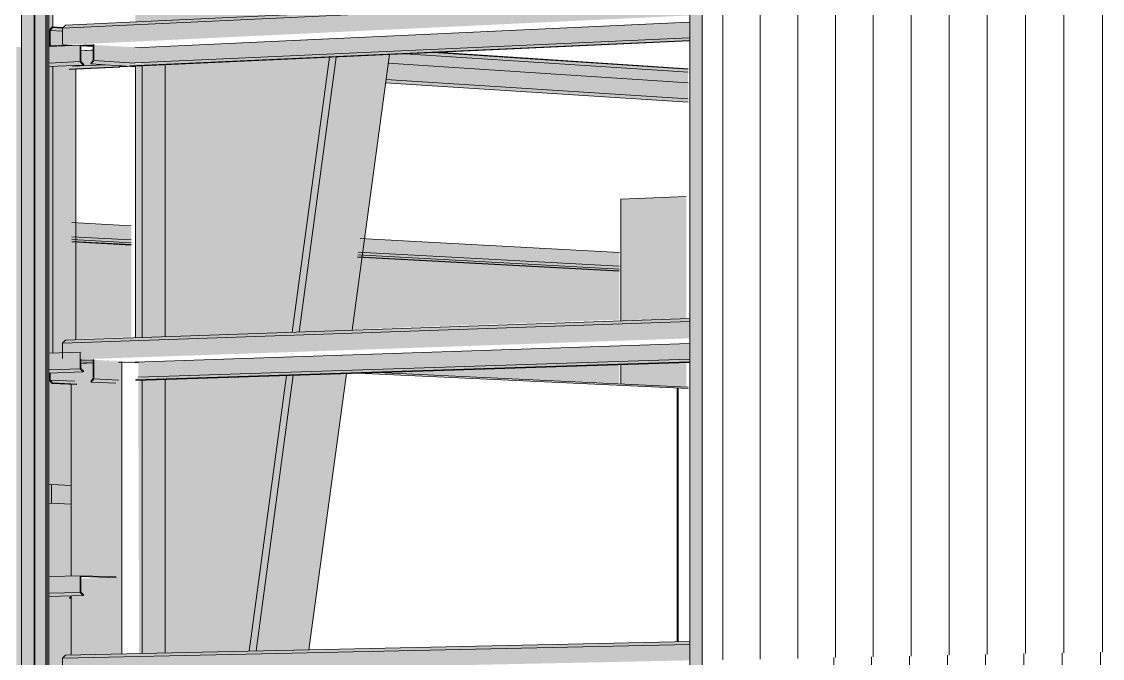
# Model space of a CAD drawing. Header units: inches. Extents: x 31155.6 to 31160.43, y 58.98 to 66.18.
# Drawn here: x 31159.4444 to 31159.5141, y 66.0343 to 66.0753 of the extents above; entities that cross this region are included whole.
import ezdxf

# ---------------------------------------------------------------- set-up
doc = ezdxf.new("R2010")
doc.units = ezdxf.units.IN
doc.header["$MEASUREMENT"] = 0
for name, color, linetype, lineweight in [('A-GLAZ-CWMG', 51, 'Continuous', 9), ('A-ROOF', 132, 'Continuous', 13), ('A-WALL-PATT', 111, 'Continuous', 13), ('L-SITE-WALL', 31, 'Continuous', 13), ('M-EQPM', 50, 'Continuous', 9), ('S-BEAM', 12, 'Continuous', 9)]:
    doc.layers.add(name, color=color, linetype=linetype, lineweight=lineweight)

# ---------------------------------------------------------------- blocks, each defined once
blk = doc.blocks.new('FP_82-Looking South West')
at = {"layer": 'A-WALL-PATT', "lineweight": 9}
for p, q in [((-31660.727042, 66.051691), (-31660.727042, 66.035352)), ((-31660.726962, 66.051687), (-31660.726962, 66.035353)), ((-31660.727042, 66.03263), (-31660.727042, 66.032154)), ((-31660.726962, 66.032631), (-31660.726962, 66.032152))]:
    blk.add_line(p, q, dxfattribs=at)
blk = doc.blocks.new('FP_98-Looking South West')
at = {"layer": 'A-WALL-PATT', "lineweight": 9}
for p, q in [((-31660.699629, 66.034683), (-31660.699629, 66.126659)), ((-31660.704581, 66.03458), (-31660.704581, 66.125989)), ((-31660.702109, 66.034631), (-31660.702109, 66.126324)), ((-31660.709503, 66.034477), (-31660.709503, 66.125323)), ((-31660.707046, 66.034528), (-31660.707046, 66.125656)), ((-31660.714396, 66.034374), (-31660.714396, 66.124661)), ((-31660.711953, 66.034425), (-31660.711953, 66.124991)), ((-31660.71926, 66.034273), (-31660.71926, 66.124002)), ((-31660.716832, 66.034323), (-31660.716832, 66.124331)), ((-31660.724095, 66.034171), (-31660.724095, 66.123348)), ((-31660.721681, 66.034222), (-31660.721681, 66.123674))]:
    blk.add_line(p, q, dxfattribs=at)
blk = doc.blocks.new('FP_100-Looking South West')
at = {"layer": 'A-WALL-PATT', "lineweight": 9}
for p, q in [((-31660.702225, 65.971069), (-31660.702225, 66.034629)), ((-31660.699746, 65.971026), (-31660.699746, 66.034681)), ((-31660.716946, 65.971327), (-31660.716946, 66.034321)), ((-31660.71451, 65.971284), (-31660.71451, 66.034372)), ((-31660.712068, 65.971242), (-31660.712068, 66.034423)), ((-31660.709618, 65.971199), (-31660.709618, 66.034474)), ((-31660.707161, 65.971156), (-31660.707161, 66.034526)), ((-31660.704697, 65.971113), (-31660.704697, 66.034577))]:
    blk.add_line(p, q, dxfattribs=at)

msp = doc.modelspace()

# ---------------------------------------------------------------- hatches: boundary and pattern name
at = {"layer": 'A-GLAZ-CWMG'}
for points in [[(31159.488349, 65.971476), (31159.488349, 66.123165), (31159.487497, 66.121824), (31159.487497, 65.971491)], [(31159.445245, 65.97223), (31159.445245, 66.116137), (31159.444865, 66.116648), (31159.444438, 66.11659), (31159.444438, 65.972244)], [(31159.445245, 65.97223), (31159.445288, 65.972231), (31159.445288, 66.116132), (31159.445245, 66.116132), (31159.445245, 65.973205)], [(31159.445468, 65.972255), (31159.445468, 65.972838), (31159.44616, 65.972839), (31159.44616, 66.115787), (31159.445846, 66.116208), (31159.445286, 66.116133), (31159.445286, 65.972258)], [(31159.446078, 65.97283), (31159.446078, 66.115773), (31159.446007, 66.115869), (31159.446007, 65.972831)]]:
    msp.add_hatch(color=256, dxfattribs=at).paths.add_polyline_path(points, flags=0)
h = msp.add_hatch(color=256, dxfattribs=at)
h.paths.add_polyline_path([(31159.446178, 65.972828), (31159.446178, 65.973077), (31159.446078, 65.973079), (31159.446078, 65.97283)], flags=0)
h.paths.add_polyline_path([(31159.446078, 65.973184), (31159.4462, 65.973205), (31159.4462, 66.115761), (31159.446078, 66.115761), (31159.446078, 65.973187)], flags=0)
h = msp.add_hatch(color=256, dxfattribs=at)
h.paths.add_polyline_path([(31159.446451, 66.05254), (31159.446451, 66.052668), (31159.446197, 66.05266), (31159.446197, 66.052552), (31159.44629, 66.052548)], flags=0)
h.paths.add_polyline_path([(31159.446197, 66.053947), (31159.446451, 66.053972), (31159.446451, 66.072429), (31159.446197, 66.072417), (31159.446197, 66.053972)], flags=0)
h.paths.add_polyline_path([(31159.446197, 66.073709), (31159.44629, 66.073731), (31159.44629, 66.073744), (31159.446451, 66.07376), (31159.446451, 66.074736), (31159.446237, 66.074768), (31159.44642, 66.074977), (31159.446451, 66.074979), (31159.446451, 66.093952), (31159.446197, 66.093973), (31159.446197, 66.073731)], flags=0)
h.paths.add_polyline_path([(31159.446197, 66.094052), (31159.446451, 66.094067), (31159.446451, 66.095001), (31159.446197, 66.095022), (31159.446197, 66.094155)], flags=0)
h.paths.add_polyline_path([(31159.446451, 66.095244), (31159.446451, 66.112425), (31159.446197, 66.11245), (31159.446197, 66.095265)], flags=0)
h = msp.add_hatch(color=256, dxfattribs=at)
h.paths.add_polyline_path([(31159.446282, 66.05395), (31159.446347, 66.053972), (31159.446347, 66.072424), (31159.446282, 66.072421), (31159.446282, 66.053972)], flags=0)
h.paths.add_polyline_path([(31159.446282, 66.073713), (31159.44629, 66.073744), (31159.446282, 66.073731)], flags=0)
h.paths.add_polyline_path([(31159.446282, 66.074827), (31159.446347, 66.074944), (31159.446347, 66.093961), (31159.446282, 66.093966), (31159.446282, 66.074944)], flags=0)
h.paths.add_polyline_path([(31159.446347, 66.095252), (31159.446347, 66.112421), (31159.446282, 66.112428), (31159.446282, 66.095258)], flags=0)
at = {"layer": 'A-ROOF'}
h = msp.add_hatch(color=256, dxfattribs=at)
h.paths.add_polyline_path([(31159.312788, 66.032339), (31159.331375, 66.033999), (31159.331375, 66.03512), (31159.312788, 66.033446), (31159.312788, 66.032784)], flags=0)
h.paths.add_polyline_path([(31159.446197, 66.044252), (31159.446355, 66.044266), (31159.446355, 66.045474), (31159.446197, 66.04546)], flags=0)
msp.add_hatch(color=256, dxfattribs=at).paths.add_polyline_path([(31159.447641, 66.044216), (31159.447641, 66.045423), (31159.446355, 66.045474), (31159.446355, 66.044266)], flags=0)
h = msp.add_hatch(color=256, dxfattribs=at)
h.paths.add_polyline_path([(31159.317415, 66.032221), (31159.33136, 66.033462), (31159.331375, 66.033999), (31159.312788, 66.032339), (31159.315746, 66.032264)], flags=0)
h.paths.add_polyline_path([(31159.44764, 66.044173), (31159.447641, 66.044216), (31159.446197, 66.044252), (31159.446196, 66.044229), (31159.447303, 66.044186)], flags=0)
at = {"layer": 'L-SITE-WALL'}
h = msp.add_hatch(color=256, dxfattribs=at)
h.paths.add_polyline_path([(31159.444088, 65.972246), (31159.444437, 65.972255), (31159.444437, 66.073672), (31159.444088, 66.073672), (31159.444088, 65.973205)], flags=0)
h.paths.add_polyline_path([(31159.44794, 65.973157), (31159.44794, 65.99138), (31159.446196, 65.991376), (31159.446196, 65.973187), (31159.447773, 65.97316)], flags=0)
h.paths.add_polyline_path([(31159.446196, 65.992678), (31159.447068, 65.992693), (31159.447068, 65.993689), (31159.447265, 65.993893), (31159.44794, 65.993893), (31159.44794, 66.012634), (31159.44769, 66.012632), (31159.44769, 66.012668), (31159.446196, 66.012665), (31159.446196, 65.992693)], flags=0)
h.paths.add_polyline_path([(31159.446196, 66.013944), (31159.447073, 66.013963), (31159.447068, 66.013986), (31159.447077, 66.014991), (31159.447265, 66.015182), (31159.44794, 66.015189), (31159.44794, 66.02879), (31159.447727, 66.028795), (31159.447727, 66.029366), (31159.44794, 66.029383), (31159.44794, 66.033125), (31159.44764, 66.033134), (31159.44764, 66.033198), (31159.4471, 66.033225), (31159.447068, 66.033294), (31159.447077, 66.034299), (31159.447265, 66.034487), (31159.44764, 66.034495), (31159.44764, 66.038161), (31159.447531, 66.038159), (31159.447507, 66.038195), (31159.447609, 66.038296), (31159.446196, 66.038262), (31159.446196, 66.013947)], flags=0)
h.paths.add_polyline_path([(31159.446196, 66.039546), (31159.44764, 66.039599), (31159.44764, 66.044173), (31159.446196, 66.044229), (31159.446196, 66.039552)], flags=0)
h.paths.add_polyline_path([(31159.44764, 66.045423), (31159.44764, 66.051937), (31159.446399, 66.051994), (31159.446236, 66.052213), (31159.446236, 66.05255), (31159.446196, 66.05254), (31159.446196, 66.04546), (31159.446355, 66.045474)], flags=0)
h.paths.add_polyline_path([(31159.44645, 66.053956), (31159.447068, 66.053997), (31159.447068, 66.054591), (31159.447265, 66.054784), (31159.44794, 66.054807), (31159.44794, 66.072241), (31159.44769, 66.072229), (31159.44769, 66.072267), (31159.447507, 66.072259), (31159.44769, 66.072436), (31159.44769, 66.072486), (31159.44645, 66.072429), (31159.44645, 66.053972)], flags=0)
h = msp.add_hatch(color=256, dxfattribs=at)
h.paths.add_polyline_path([(31159.482956, 66.051991), (31159.482956, 66.05326), (31159.467518, 66.052719), (31159.481302, 66.052069)], flags=0)
h.paths.add_polyline_path([(31159.447667, 66.054843), (31159.451498, 66.054976), (31159.451498, 66.061063), (31159.447667, 66.061269), (31159.447667, 66.057212)], flags=0)
h.paths.add_polyline_path([(31159.465454, 66.055463), (31159.482956, 66.056101), (31159.482956, 66.059369), (31159.466105, 66.060276), (31159.465539, 66.056085)], flags=0)
h = msp.add_hatch(color=256, dxfattribs=at)
h.paths.add_polyline_path([(31159.447641, 66.033134), (31159.448929, 66.033161), (31159.447641, 66.033198)], flags=0)
h.paths.add_polyline_path([(31159.448003, 66.051957), (31159.44812, 66.051952), (31159.44812, 66.051915), (31159.448035, 66.051919)], flags=0)
h.paths.add_polyline_path([(31159.448274, 66.039598), (31159.448229, 66.039551), (31159.448274, 66.039578)], flags=0)
h.paths.add_polyline_path([(31159.447641, 66.034495), (31159.450886, 66.034565), (31159.450886, 66.053374), (31159.450671, 66.053367), (31159.450671, 66.052212), (31159.450507, 66.052004), (31159.448922, 66.052077), (31159.448922, 66.052137), (31159.449055, 66.052305), (31159.449033, 66.053312), (31159.448248, 66.053286), (31159.448274, 66.052937), (31159.448432, 66.052768), (31159.448407, 66.052734), (31159.44785, 66.052715), (31159.44785, 66.052141), (31159.448003, 66.051957), (31159.44785, 66.051964), (31159.44785, 66.051927), (31159.447641, 66.051937), (31159.447641, 66.039583), (31159.448274, 66.039598), (31159.450529, 66.03952), (31159.450529, 66.039474), (31159.448248, 66.039417), (31159.448274, 66.038517), (31159.448432, 66.03835), (31159.448407, 66.038315), (31159.447641, 66.038297), (31159.447641, 66.037027)], flags=0)
at = {"layer": 'M-EQPM'}
h = msp.add_hatch(color=256, dxfattribs=at)
h.paths.add_polyline_path([(31159.487269, 66.051777), (31159.487269, 66.053383), (31159.483065, 66.053245), (31159.483065, 66.051976), (31159.485121, 66.051879)], flags=0)
h.paths.add_polyline_path([(31159.483065, 66.056057), (31159.487269, 66.056202), (31159.487269, 66.064047), (31159.483065, 66.063881), (31159.483065, 66.056073)], flags=0)
at = {"layer": 'S-BEAM'}
h = msp.add_hatch(color=256, dxfattribs=at)
h.paths.add_polyline_path([(31159.457362, 65.972998), (31159.457362, 65.991369), (31159.453693, 65.991389), (31159.453693, 65.97306), (31159.454682, 65.973043)], flags=0)
h.paths.add_polyline_path([(31159.457362, 65.993854), (31159.457362, 66.012696), (31159.453693, 66.01264), (31159.453693, 65.993868), (31159.456099, 65.993859)], flags=0)
h.paths.add_polyline_path([(31159.453693, 66.015244), (31159.457362, 66.015279), (31159.457362, 66.021907), (31159.458735, 66.032062), (31159.453693, 66.031961), (31159.453693, 66.015753)], flags=0)
h.paths.add_polyline_path([(31159.453693, 66.034627), (31159.459098, 66.034744), (31159.461498, 66.052503), (31159.453693, 66.052247), (31159.453693, 66.037027)], flags=0)
h.paths.add_polyline_path([(31159.453693, 66.055007), (31159.461875, 66.055288), (31159.464271, 66.073014), (31159.453693, 66.072533), (31159.453693, 66.072396), (31159.453693, 66.072378), (31159.453693, 66.057175)], flags=0)
h.paths.add_polyline_path([(31159.453693, 66.075386), (31159.464662, 66.075904), (31159.466896, 66.092433), (31159.453693, 66.091674), (31159.453693, 66.079575)], flags=0)
h.paths.add_polyline_path([(31159.453695, 66.092254), (31159.466977, 66.093029), (31159.467054, 66.093596), (31159.453693, 66.09282), (31159.453693, 66.092259)], flags=0)
h.paths.add_polyline_path([(31159.453693, 66.095766), (31159.466426, 66.096529), (31159.466426, 66.11385), (31159.456643, 66.112565), (31159.456872, 66.112512), (31159.456872, 66.112382), (31159.456141, 66.112331), (31159.45598, 66.112249), (31159.456006, 66.10765), (31159.456877, 66.107566), (31159.456877, 66.107407), (31159.454829, 66.1073), (31159.453867, 66.107392), (31159.453867, 66.107205), (31159.453693, 66.107193), (31159.453693, 66.096595)], flags=0)
h.paths.add_polyline_path([(31159.469126, 66.09755), (31159.487482, 66.103418), (31159.487482, 66.116618), (31159.469126, 66.114205), (31159.469126, 66.099694)], flags=0)
h.paths.add_polyline_path([(31159.453867, 66.107551), (31159.454654, 66.107636), (31159.454712, 66.107704), (31159.454757, 66.107829), (31159.454763, 66.107903), (31159.454737, 66.11228), (31159.454561, 66.112269), (31159.453694, 66.112168), (31159.453774, 66.110772), (31159.453867, 66.110779), (31159.453867, 66.107599)], flags=0)
h = msp.add_hatch(color=256, dxfattribs=at)
h.paths.add_polyline_path([(31159.457798, 65.972991), (31159.457798, 65.991366), (31159.457366, 65.991369), (31159.457397, 65.972997)], flags=0)
h.paths.add_polyline_path([(31159.452205, 65.973085), (31159.452205, 65.991397), (31159.451776, 65.991399), (31159.451776, 65.973092), (31159.452194, 65.973085)], flags=0)
h.paths.add_polyline_path([(31159.457798, 65.991593), (31159.457798, 65.992565), (31159.457366, 65.992567), (31159.457366, 65.991595), (31159.45755, 65.991595)], flags=0)
h.paths.add_polyline_path([(31159.452205, 65.991623), (31159.452205, 65.992591), (31159.451776, 65.992593), (31159.451776, 65.991625), (31159.452138, 65.991623)], flags=0)
h.paths.add_polyline_path([(31159.457798, 65.993852), (31159.457798, 66.012699), (31159.457366, 66.012675), (31159.457366, 65.993854), (31159.457568, 65.993853)], flags=0)
h.paths.add_polyline_path([(31159.452205, 65.993874), (31159.452205, 66.012655), (31159.451776, 66.01264), (31159.451776, 65.993875), (31159.452131, 65.993874)], flags=0)
h.paths.add_polyline_path([(31159.451776, 66.012872), (31159.452205, 66.012876), (31159.452205, 66.013882), (31159.451776, 66.013866)], flags=0)
h.paths.add_polyline_path([(31159.457366, 66.012917), (31159.457798, 66.012921), (31159.457798, 66.01393), (31159.457366, 66.013906), (31159.457366, 66.013866)], flags=0)
h.paths.add_polyline_path([(31159.451776, 66.015226), (31159.452205, 66.01523), (31159.452205, 66.031931), (31159.451776, 66.031892), (31159.451776, 66.029635), (31159.452024, 66.029641), (31159.452026, 66.029059), (31159.451776, 66.029046), (31159.451776, 66.015753)], flags=0)
h.paths.add_polyline_path([(31159.457366, 66.015279), (31159.457798, 66.015283), (31159.457798, 66.02185), (31159.45918, 66.03207), (31159.458739, 66.032062), (31159.457366, 66.021907), (31159.457366, 66.015753)], flags=0)
h.paths.add_polyline_path([(31159.451776, 66.032138), (31159.452205, 66.032147), (31159.452205, 66.033154), (31159.451776, 66.033117), (31159.451776, 66.032772)], flags=0)
h.paths.add_polyline_path([(31159.458768, 66.032279), (31159.459209, 66.032288), (31159.459346, 66.033302), (31159.458906, 66.033293), (31159.458835, 66.032772)], flags=0)
h.paths.add_polyline_path([(31159.452009, 66.03459), (31159.452205, 66.034594), (31159.452205, 66.052198), (31159.451957, 66.052171), (31159.452002, 66.037027)], flags=0)
h.paths.add_polyline_path([(31159.459102, 66.034744), (31159.459543, 66.034753), (31159.461945, 66.052517), (31159.461502, 66.052502), (31159.45941, 66.037026)], flags=0)
h.paths.add_polyline_path([(31159.451956, 66.052401), (31159.452205, 66.052423), (31159.452205, 66.053417), (31159.451953, 66.053403), (31159.451956, 66.052513)], flags=0)
h.paths.add_polyline_path([(31159.461531, 66.052716), (31159.461973, 66.05273), (31159.462111, 66.053749), (31159.461669, 66.053734), (31159.461618, 66.053356)], flags=0)
h.paths.add_polyline_path([(31159.451776, 66.05494), (31159.452205, 66.054955), (31159.452205, 66.072465), (31159.451776, 66.072415), (31159.451776, 66.057175)], flags=0)
h.paths.add_polyline_path([(31159.461879, 66.055288), (31159.462321, 66.055303), (31159.464719, 66.073033), (31159.464275, 66.073013), (31159.461981, 66.056044)], flags=0)
h.paths.add_polyline_path([(31159.451895, 66.072657), (31159.452205, 66.072671), (31159.452205, 66.07368), (31159.451892, 66.073638), (31159.451895, 66.072875)], flags=0)
h.paths.add_polyline_path([(31159.464303, 66.073223), (31159.464747, 66.073243), (31159.464886, 66.074266), (31159.464442, 66.074245), (31159.464354, 66.073595)], flags=0)
h.paths.add_polyline_path([(31159.451776, 66.075295), (31159.452205, 66.07532), (31159.452205, 66.092732), (31159.451776, 66.092707), (31159.451776, 66.07532)], flags=0)
h.paths.add_polyline_path([(31159.464666, 66.075903), (31159.46511, 66.075924), (31159.467503, 66.093621), (31159.467058, 66.093595), (31159.465162, 66.079572)], flags=0)
h.paths.add_polyline_path([(31159.451834, 66.092912), (31159.452205, 66.092934), (31159.452205, 66.093943), (31159.451832, 66.093892), (31159.451834, 66.092957)], flags=0)
h.paths.add_polyline_path([(31159.467085, 66.093801), (31159.467532, 66.093834), (31159.46767, 66.094854), (31159.467224, 66.094827), (31159.46709, 66.093834)], flags=0)
h.paths.add_polyline_path([(31159.451776, 66.095649), (31159.452205, 66.095675), (31159.452205, 66.112316), (31159.451776, 66.11226), (31159.451776, 66.096594)], flags=0)
h = msp.add_hatch(color=256, dxfattribs=at)
h.paths.add_polyline_path([(31159.453693, 65.97306), (31159.453693, 65.991389), (31159.452205, 65.991397), (31159.452205, 65.973085), (31159.452496, 65.97308)], flags=0)
h.paths.add_polyline_path([(31159.453693, 65.993868), (31159.453693, 66.012667), (31159.452205, 66.01264), (31159.452205, 65.993874)], flags=0)
h.paths.add_polyline_path([(31159.452205, 66.01523), (31159.453693, 66.015244), (31159.453693, 66.031961), (31159.452205, 66.031928), (31159.452205, 66.015753)], flags=0)
h.paths.add_polyline_path([(31159.452205, 66.034594), (31159.453693, 66.034627), (31159.453693, 66.052247), (31159.452205, 66.052171), (31159.452205, 66.037027)], flags=0)
h.paths.add_polyline_path([(31159.452205, 66.054955), (31159.453693, 66.055007), (31159.453693, 66.072533), (31159.452205, 66.072465), (31159.452205, 66.057175)], flags=0)
h.paths.add_polyline_path([(31159.452205, 66.075315), (31159.453693, 66.075386), (31159.453693, 66.091674), (31159.452546, 66.091767), (31159.452546, 66.092187), (31159.453693, 66.092254), (31159.453693, 66.09282), (31159.452205, 66.092732), (31159.452205, 66.07532)], flags=0)
h.paths.add_polyline_path([(31159.452205, 66.095675), (31159.453693, 66.095766), (31159.453693, 66.112169), (31159.452205, 66.112316), (31159.452205, 66.096594)], flags=0)
h = msp.add_hatch(color=256, dxfattribs=at)
h.paths.add_polyline_path([(31159.461189, 66.021785), (31159.462592, 66.03214), (31159.45918, 66.03207), (31159.457798, 66.02185), (31159.459062, 66.021826)], flags=0)
h.paths.add_polyline_path([(31159.459543, 66.034753), (31159.462957, 66.034828), (31159.465369, 66.05263), (31159.461945, 66.052517), (31159.45985, 66.037026)], flags=0)
h.paths.add_polyline_path([(31159.462321, 66.055303), (31159.465748, 66.055423), (31159.468155, 66.073192), (31159.464719, 66.073033), (31159.462422, 66.056044)], flags=0)
h.paths.add_polyline_path([(31159.46511, 66.075924), (31159.468548, 66.076089), (31159.470951, 66.093824), (31159.467503, 66.093621), (31159.465515, 66.078922)], flags=0)
for points in [[(31159.447074, 66.07489), (31159.487495, 66.076794), (31159.487494, 66.076979), (31159.447271, 66.07508)], [(31159.447074, 66.073894), (31159.487495, 66.075773), (31159.487495, 66.076794), (31159.447074, 66.07489)], [(31159.447138, 66.073811), (31159.487494, 66.075713), (31159.487495, 66.075773), (31159.447074, 66.073894), (31159.447093, 66.073837)], [(31159.451739, 66.07265), (31159.487486, 66.074279), (31159.487486, 66.075274), (31159.451739, 66.073598), (31159.451739, 66.072799)], [(31159.44616, 66.073635), (31159.448216, 66.07373), (31159.448235, 66.073785), (31159.448281, 66.073805), (31159.44616, 66.073688)], [(31159.451557, 66.072473), (31159.487487, 66.074106), (31159.487486, 66.074279), (31159.452168, 66.07267), (31159.452087, 66.072591), (31159.451777, 66.072612), (31159.451777, 66.072652), (31159.451726, 66.072637), (31159.451679, 66.072591)], [(31159.44769, 66.072436), (31159.449722, 66.072538), (31159.448921, 66.072589), (31159.448921, 66.072649), (31159.449054, 66.072819), (31159.449032, 66.07347), (31159.448247, 66.073434), (31159.448273, 66.072724), (31159.448431, 66.072553), (31159.448406, 66.072519), (31159.44769, 66.072486)], [(31159.448247, 66.073434), (31159.449054, 66.073494), (31159.449032, 66.073504), (31159.448247, 66.073456)], [(31159.446199, 66.072417), (31159.448413, 66.072518), (31159.448216, 66.072734), (31159.446199, 66.072641)], [(31159.447507, 66.072259), (31159.450732, 66.072405), (31159.450797, 66.072469), (31159.449727, 66.072528), (31159.44769, 66.072436)], [(31159.447531, 66.072222), (31159.450756, 66.072369), (31159.450732, 66.072405), (31159.447507, 66.072259)], [(31159.447074, 66.05459), (31159.487495, 66.055978), (31159.487494, 66.056169), (31159.447271, 66.054783)], [(31159.447074, 66.053594), (31159.487495, 66.054956), (31159.487495, 66.055978), (31159.447074, 66.05459), (31159.447074, 66.054046)], [(31159.448216, 66.053548), (31159.487494, 66.054901), (31159.487495, 66.054956), (31159.447074, 66.053594), (31159.447082, 66.053554), (31159.448216, 66.053561), (31159.448216, 66.053548)], [(31159.451953, 66.052401), (31159.487486, 66.053568), (31159.487486, 66.054564), (31159.451739, 66.053357), (31159.451739, 66.053334), (31159.451953, 66.053324), (31159.451953, 66.052514)], [(31159.44616, 66.053872), (31159.447074, 66.053903), (31159.447074, 66.053977), (31159.44616, 66.053925)], [(31159.451768, 66.052221), (31159.487487, 66.05339), (31159.487486, 66.053568), (31159.452168, 66.052408), (31159.452111, 66.052351), (31159.451877, 66.052351)], [(31159.451799, 66.052185), (31159.487486, 66.053352), (31159.487487, 66.05339), (31159.451768, 66.052221)], [(31159.446199, 66.052659), (31159.448413, 66.052733), (31159.448216, 66.052945), (31159.446199, 66.052878)], [(31159.44785, 66.052141), (31159.44785, 66.052715), (31159.446268, 66.052662), (31159.44629, 66.052212), (31159.447626, 66.052151)], [(31159.448247, 66.053286), (31159.449054, 66.053313), (31159.449032, 66.053363), (31159.448247, 66.053337)], [(31159.448003, 66.051957), (31159.44785, 66.052141), (31159.44629, 66.052186), (31159.446421, 66.052029), (31159.447595, 66.051976)], [(31159.448119, 66.051915), (31159.448119, 66.051952), (31159.446421, 66.052029), (31159.446401, 66.051994), (31159.447541, 66.051942)], [(31159.450507, 66.052004), (31159.450671, 66.052212), (31159.44909, 66.052284), (31159.448926, 66.052076), (31159.45031, 66.052013)], [(31159.44616, 66.03947), (31159.448216, 66.039521), (31159.448235, 66.039576), (31159.448281, 66.039598), (31159.44616, 66.039524)], [(31159.446199, 66.038262), (31159.448413, 66.038315), (31159.448216, 66.038525), (31159.446199, 66.038476)], [(31159.447507, 66.038195), (31159.447641, 66.038198), (31159.447609, 66.038296)], [(31159.447531, 66.038159), (31159.447641, 66.038161), (31159.447641, 66.038198), (31159.447507, 66.038195)], [(31159.447074, 66.03429), (31159.487495, 66.035161), (31159.487494, 66.035359), (31159.447271, 66.034486)], [(31159.447074, 66.033294), (31159.487495, 66.034144), (31159.487495, 66.035161), (31159.447074, 66.03429)]]:
    msp.add_hatch(color=256, dxfattribs=at).paths.add_polyline_path(points, flags=0)
h = msp.add_hatch(color=256, dxfattribs=at)
h.paths.add_polyline_path([(31159.452168, 66.073644), (31159.46444, 66.074234), (31159.464442, 66.074245), (31159.45216, 66.073666)], flags=0)
h.paths.add_polyline_path([(31159.464881, 66.07423), (31159.487486, 66.075298), (31159.487486, 66.075309), (31159.464884, 66.074253)], flags=0)
h = msp.add_hatch(color=256, dxfattribs=at)
h.paths.add_polyline_path([(31159.448926, 66.072588), (31159.44909, 66.072798), (31159.449059, 66.072818), (31159.448906, 66.072622)], flags=0)
h.paths.add_polyline_path([(31159.446268, 66.074748), (31159.446421, 66.074944), (31159.446401, 66.074978), (31159.446237, 66.074768)], flags=0)
h = msp.add_hatch(color=256, dxfattribs=at)
h.paths.add_polyline_path([(31159.487393, 66.07205), (31159.487393, 66.072249), (31159.47096, 66.07333), (31159.469154, 66.073247), (31159.48525, 66.072191)], flags=0)
h.paths.add_polyline_path([(31159.44707, 66.074696), (31159.44707, 66.074901), (31159.446421, 66.074944), (31159.446268, 66.074748), (31159.446451, 66.074736)], flags=0)
h = msp.add_hatch(color=256, dxfattribs=at)
h.paths.add_polyline_path([(31159.487393, 66.071379), (31159.487393, 66.07205), (31159.469154, 66.073247), (31159.468115, 66.073199), (31159.468039, 66.072637), (31159.48525, 66.071518)], flags=0)
h.paths.add_polyline_path([(31159.446546, 66.073756), (31159.447134, 66.073812), (31159.447077, 66.073872), (31159.44707, 66.073895), (31159.44707, 66.074696), (31159.446268, 66.074748), (31159.44629, 66.073772), (31159.446484, 66.07376)], flags=0)
h = msp.add_hatch(color=256, dxfattribs=at)
h.paths.add_polyline_path([(31159.487393, 66.072249), (31159.487393, 66.07228), (31159.471071, 66.073335), (31159.471071, 66.073322), (31159.48527, 66.072388)], flags=0)
h.paths.add_polyline_path([(31159.44708, 66.074901), (31159.44707, 66.074934), (31159.446401, 66.074978), (31159.446421, 66.074944), (31159.44707, 66.074901)], flags=0)
h = msp.add_hatch(color=256, dxfattribs=at)
h.paths.add_polyline_path([(31159.445286, 66.0726), (31159.446006, 66.072632), (31159.446006, 66.073628), (31159.445286, 66.073594)], flags=0)
h.paths.add_polyline_path([(31159.446199, 66.072641), (31159.448216, 66.072734), (31159.448216, 66.07373), (31159.446199, 66.073637)], flags=0)
h = msp.add_hatch(color=256, dxfattribs=at)
h.paths.add_polyline_path([(31159.450756, 66.072369), (31159.450952, 66.072559), (31159.450952, 66.073553), (31159.450914, 66.073557), (31159.450914, 66.072582), (31159.450732, 66.072405)], flags=0)
h.paths.add_polyline_path([(31159.448413, 66.072518), (31159.448437, 66.072552), (31159.448254, 66.072753), (31159.448254, 66.073729), (31159.448216, 66.07373), (31159.448216, 66.072734)], flags=0)
h.paths.add_polyline_path([(31159.450888, 66.07359), (31159.450888, 66.073636), (31159.448281, 66.073805), (31159.448281, 66.073759), (31159.450672, 66.073604)], flags=0)
h = msp.add_hatch(color=256, dxfattribs=at)
h.paths.add_polyline_path([(31159.487399, 66.071307), (31159.487399, 66.071377), (31159.468045, 66.072628), (31159.468037, 66.072564), (31159.485257, 66.071446)], flags=0)
h.paths.add_polyline_path([(31159.451739, 66.073623), (31159.451732, 66.073662), (31159.449087, 66.073811), (31159.44909, 66.073795), (31159.450765, 66.073686)], flags=0)
h = msp.add_hatch(color=256, dxfattribs=at)
h.paths.add_polyline_path([(31159.487399, 66.070344), (31159.487399, 66.071307), (31159.468037, 66.072564), (31159.467906, 66.071593), (31159.485257, 66.070482)], flags=0)
h.paths.add_polyline_path([(31159.451739, 66.072629), (31159.451739, 66.073623), (31159.44909, 66.073795), (31159.44909, 66.072798), (31159.451443, 66.072648)], flags=0)
h = msp.add_hatch(color=256, dxfattribs=at)
h.paths.add_polyline_path([(31159.450787, 66.0724), (31159.451346, 66.072434), (31159.450828, 66.07244), (31159.450795, 66.072409)], flags=0)
h.paths.add_polyline_path([(31159.451581, 66.072437), (31159.487486, 66.074068), (31159.487487, 66.074106), (31159.451557, 66.072473)], flags=0)
h = msp.add_hatch(color=256, dxfattribs=at)
h.paths.add_polyline_path([(31159.487399, 66.070131), (31159.487399, 66.070344), (31159.467906, 66.071593), (31159.467876, 66.071378), (31159.485257, 66.070268)], flags=0)
h.paths.add_polyline_path([(31159.451776, 66.072406), (31159.451776, 66.072446), (31159.451641, 66.072415)], flags=0)
h.paths.add_polyline_path([(31159.451359, 66.072433), (31159.451718, 66.07263), (31159.44909, 66.072798), (31159.448926, 66.072588), (31159.45031, 66.0725)], flags=0)
h = msp.add_hatch(color=256, dxfattribs=at)
h.paths.add_polyline_path([(31159.48296, 66.060363), (31159.482959, 66.060423), (31159.466249, 66.06131), (31159.466245, 66.061278), (31159.476267, 66.060729)], flags=0)
h.paths.add_polyline_path([(31159.451502, 66.062085), (31159.451502, 66.062147), (31159.447671, 66.062341), (31159.447672, 66.062295), (31159.450035, 66.062166)], flags=0)
h = msp.add_hatch(color=256, dxfattribs=at)
h.paths.add_polyline_path([(31159.48296, 66.059547), (31159.48296, 66.060363), (31159.466245, 66.061278), (31159.466134, 66.060456), (31159.476267, 66.059908)], flags=0)
h.paths.add_polyline_path([(31159.451502, 66.061246), (31159.451502, 66.062085), (31159.447672, 66.062295), (31159.447672, 66.061453), (31159.450035, 66.061325)], flags=0)
h = msp.add_hatch(color=256, dxfattribs=at)
h.paths.add_polyline_path([(31159.482959, 66.059368), (31159.48296, 66.059547), (31159.466134, 66.060456), (31159.466109, 66.060276), (31159.476267, 66.059729)], flags=0)
h.paths.add_polyline_path([(31159.451502, 66.061062), (31159.451502, 66.061246), (31159.447672, 66.061453), (31159.447671, 66.061269), (31159.450035, 66.061141)], flags=0)
h = msp.add_hatch(color=256, dxfattribs=at)
h.paths.add_polyline_path([(31159.452168, 66.053382), (31159.461668, 66.053729), (31159.461669, 66.053734), (31159.452164, 66.053398), (31159.452168, 66.053382)], flags=0)
h.paths.add_polyline_path([(31159.451777, 66.053393), (31159.451777, 66.053402), (31159.451726, 66.053395)], flags=0)
h.paths.add_polyline_path([(31159.462107, 66.053714), (31159.487486, 66.054596), (31159.487486, 66.054598), (31159.462107, 66.053717)], flags=0)
h = msp.add_hatch(color=256, dxfattribs=at)
h.paths.add_polyline_path([(31159.445286, 66.052847), (31159.446006, 66.052871), (31159.446006, 66.053867), (31159.445286, 66.053842)], flags=0)
h.paths.add_polyline_path([(31159.446199, 66.052878), (31159.448216, 66.052945), (31159.448216, 66.053942), (31159.446199, 66.053873)], flags=0)
h = msp.add_hatch(color=256, dxfattribs=at)
h.paths.add_polyline_path([(31159.448413, 66.052733), (31159.448437, 66.052767), (31159.448254, 66.052965), (31159.448231, 66.053553), (31159.448216, 66.053553), (31159.448216, 66.052945)], flags=0)
h.paths.add_polyline_path([(31159.450952, 66.053371), (31159.450937, 66.053425), (31159.450914, 66.053426), (31159.450935, 66.053372)], flags=0)
h = msp.add_hatch(color=256, dxfattribs=at)
h.paths.add_polyline_path([(31159.487399, 66.051688), (31159.487399, 66.05176), (31159.46725, 66.052697), (31159.466496, 66.052672), (31159.485257, 66.051789)], flags=0)
h.paths.add_polyline_path([(31159.451561, 66.053375), (31159.451732, 66.053405), (31159.449087, 66.053512), (31159.44909, 66.053491), (31159.451279, 66.053388)], flags=0)
h = msp.add_hatch(color=256, dxfattribs=at)
h.paths.add_polyline_path([(31159.487399, 66.051657), (31159.487399, 66.051688), (31159.485257, 66.051758)], flags=0)
h.paths.add_polyline_path([(31159.450671, 66.052212), (31159.450671, 66.053367), (31159.450885, 66.053375), (31159.44909, 66.053491), (31159.44909, 66.052284), (31159.45031, 66.052228)], flags=0)
h = msp.add_hatch(color=256, dxfattribs=at)
h.paths.add_polyline_path([(31159.446401, 66.051994), (31159.446421, 66.052029), (31159.446268, 66.052213), (31159.446237, 66.052191)], flags=0)
h.paths.add_polyline_path([(31159.448926, 66.052076), (31159.44909, 66.052284), (31159.449059, 66.052305), (31159.448906, 66.052111)], flags=0)
h = msp.add_hatch(color=256, dxfattribs=at)
h.paths.add_polyline_path([(31159.445286, 66.038454), (31159.446006, 66.038471), (31159.446006, 66.039466), (31159.445286, 66.039448)], flags=0)
h.paths.add_polyline_path([(31159.446199, 66.038476), (31159.448216, 66.038525), (31159.448216, 66.039521), (31159.446199, 66.039471)], flags=0)
h = msp.add_hatch(color=256, dxfattribs=at)
h.paths.add_polyline_path([(31159.448413, 66.038315), (31159.448437, 66.038349), (31159.448254, 66.038545), (31159.448254, 66.039521), (31159.448216, 66.039521), (31159.448216, 66.038525)], flags=0)
h.paths.add_polyline_path([(31159.450529, 66.039474), (31159.450529, 66.03952), (31159.448281, 66.039598), (31159.448281, 66.039552), (31159.45031, 66.039481)], flags=0)

# ---------------------------------------------------------------- linework, layer by layer
at = {"layer": 'A-GLAZ-CWMG'}
for p, q in [((31159.487497, 65.971491), (31159.487497, 66.121824)), ((31159.444438, 66.11659), (31159.444438, 65.972244)), ((31159.445245, 66.116137), (31159.445245, 65.97223)), ((31159.445288, 66.116132), (31159.445288, 65.972231)), ((31159.446007, 66.115869), (31159.446007, 65.972829)), ((31159.446078, 66.115773), (31159.446078, 65.972828)), ((31159.4462, 66.115761), (31159.4462, 65.973205)), ((31159.446451, 66.074975), (31159.446451, 66.093927)), ((31159.446451, 66.053956), (31159.446451, 66.072429)), ((31159.446237, 66.05255), (31159.446197, 66.052552))]:
    msp.add_line(p, q, dxfattribs=at)
at = {"layer": 'A-ROOF'}
for p, q in [((31159.446355, 66.045474), (31159.446197, 66.04546)), ((31159.446355, 66.044266), (31159.446355, 66.045474)), ((31159.447641, 66.045423), (31159.446355, 66.045474)), ((31159.446197, 66.044252), (31159.446355, 66.044266)), ((31159.446355, 66.044266), (31159.447641, 66.044216))]:
    msp.add_line(p, q, dxfattribs=at)
at = {"layer": 'L-SITE-WALL'}
for p, q in [((31159.488307, 66.123169), (31159.488307, 65.971475)), ((31159.44794, 66.072241), (31159.44794, 66.054807)), ((31159.448248, 66.053286), (31159.449055, 66.053313)), ((31159.450671, 66.053367), (31159.450886, 66.053374)), ((31159.451953, 66.053324), (31159.450886, 66.053374)), ((31159.450886, 66.053374), (31159.450886, 66.034565)), ((31159.4874, 66.051657), (31159.466104, 66.052659)), ((31159.447641, 66.039583), (31159.447641, 66.051937)), ((31159.447641, 66.034495), (31159.447641, 66.038297))]:
    msp.add_line(p, q, dxfattribs=at)
at = {"layer": 'M-EQPM'}
for p, q in [((31159.483065, 66.063881), (31159.487269, 66.064047)), ((31159.483065, 66.056057), (31159.483065, 66.063881)), ((31159.483065, 66.051976), (31159.483065, 66.053245))]:
    msp.add_line(p, q, dxfattribs=at)
at = {"layer": 'S-BEAM'}
for p, q in [((31159.447074, 66.07489), (31159.487495, 66.076794)), ((31159.447271, 66.07508), (31159.487494, 66.076979)), ((31159.447074, 66.07489), (31159.447271, 66.07508)), ((31159.451739, 66.073624), (31159.487486, 66.075274)), ((31159.446401, 66.074978), (31159.446237, 66.074768)), ((31159.446237, 66.074768), (31159.446237, 66.073774)), ((31159.446268, 66.074748), (31159.446421, 66.074944)), ((31159.446268, 66.073774), (31159.446268, 66.074748)), ((31159.44707, 66.074696), (31159.446268, 66.074748)), ((31159.446421, 66.074944), (31159.446401, 66.074978)), ((31159.447112, 66.074932), (31159.446401, 66.074978)), ((31159.44708, 66.074901), (31159.446421, 66.074944)), ((31159.447074, 66.073894), (31159.447074, 66.07489)), ((31159.446196, 66.073708), (31159.448275, 66.073805)), ((31159.446521, 66.073757), (31159.446268, 66.073774)), ((31159.44629, 66.073744), (31159.446289, 66.073744)), ((31159.447393, 66.073795), (31159.44629, 66.073744)), ((31159.447667, 66.073777), (31159.447138, 66.073811)), ((31159.448216, 66.07373), (31159.448216, 66.072734)), ((31159.448233, 66.073788), (31159.448279, 66.07379)), ((31159.448254, 66.072753), (31159.448254, 66.073729)), ((31159.449059, 66.073754), (31159.448281, 66.073805)), ((31159.448281, 66.073759), (31159.449059, 66.073708)), ((31159.448417, 66.073796), (31159.449037, 66.073825)), ((31159.449059, 66.073794), (31159.449059, 66.072818)), ((31159.44909, 66.073795), (31159.449083, 66.073834)), ((31159.44909, 66.072798), (31159.44909, 66.073795)), ((31159.450787, 66.0724), (31159.487486, 66.074068)), ((31159.451421, 66.072467), (31159.487487, 66.074106)), ((31159.451739, 66.07265), (31159.487486, 66.074279)), ((31159.449054, 66.073471), (31159.448247, 66.073434)), ((31159.464275, 66.073013), (31159.461879, 66.055288)), ((31159.462321, 66.055303), (31159.464719, 66.073033)), ((31159.468155, 66.073192), (31159.465748, 66.055423)), ((31159.487393, 66.07205), (31159.469154, 66.073247)), ((31159.487393, 66.072249), (31159.47096, 66.07333)), ((31159.487393, 66.07228), (31159.471249, 66.073343)), ((31159.446199, 66.072641), (31159.448216, 66.072734)), ((31159.448413, 66.072518), (31159.446199, 66.072417)), ((31159.450732, 66.072405), (31159.447507, 66.072259)), ((31159.450756, 66.072369), (31159.447531, 66.072222)), ((31159.449809, 66.072532), (31159.44769, 66.072436)), ((31159.448216, 66.072734), (31159.448413, 66.072518)), ((31159.448437, 66.072552), (31159.448254, 66.072753)), ((31159.448413, 66.072518), (31159.448437, 66.072552)), ((31159.449059, 66.072818), (31159.448906, 66.072622)), ((31159.448906, 66.072622), (31159.448926, 66.072588)), ((31159.448926, 66.072588), (31159.44909, 66.072798)), ((31159.450778, 66.07247), (31159.448926, 66.072588)), ((31159.44909, 66.072798), (31159.451739, 66.072629)), ((31159.450825, 66.072495), (31159.450732, 66.072405)), ((31159.450732, 66.072405), (31159.450756, 66.072369)), ((31159.450756, 66.072369), (31159.450883, 66.072492)), ((31159.450828, 66.07244), (31159.451072, 66.072451)), ((31159.451776, 66.072406), (31159.450855, 66.072465)), ((31159.451776, 66.05494), (31159.451776, 66.072446)), ((31159.452205, 66.072465), (31159.452205, 66.054955)), ((31159.453693, 66.072533), (31159.453693, 66.055007)), ((31159.468047, 66.072636), (31159.487399, 66.071378)), ((31159.467906, 66.071593), (31159.487399, 66.070344)), ((31159.487399, 66.070131), (31159.467876, 66.071378)), ((31159.447672, 66.062357), (31159.451502, 66.062148)), ((31159.447667, 66.061116), (31159.451498, 66.060911)), ((31159.447668, 66.061148), (31159.451498, 66.060942)), ((31159.447671, 66.061269), (31159.451502, 66.061062)), ((31159.447672, 66.061453), (31159.451502, 66.061246)), ((31159.466253, 66.061339), (31159.48296, 66.060424)), ((31159.466134, 66.060456), (31159.48296, 66.059547)), ((31159.466085, 66.060127), (31159.482956, 66.059221)), ((31159.466089, 66.060158), (31159.482956, 66.059251)), ((31159.466109, 66.060276), (31159.482959, 66.059368)), ((31159.447074, 66.05459), (31159.487495, 66.055978)), ((31159.447271, 66.054783), (31159.487494, 66.056169)), ((31159.447074, 66.05459), (31159.447271, 66.054783)), ((31159.447074, 66.053594), (31159.447074, 66.05459)), ((31159.451739, 66.053367), (31159.487486, 66.054564)), ((31159.446197, 66.053947), (31159.448277, 66.054017)), ((31159.448216, 66.053942), (31159.448216, 66.053561)), ((31159.448216, 66.053553), (31159.448216, 66.052945)), ((31159.449056, 66.053422), (31159.448251, 66.05346)), ((31159.448252, 66.053496), (31159.449037, 66.053522)), ((31159.448254, 66.052965), (31159.448254, 66.053552)), ((31159.449059, 66.053491), (31159.449059, 66.052305)), ((31159.44909, 66.053491), (31159.449083, 66.05353)), ((31159.44909, 66.052284), (31159.44909, 66.053491)), ((31159.451768, 66.052221), (31159.487487, 66.05339)), ((31159.451953, 66.052401), (31159.487486, 66.053568)), ((31159.446199, 66.052878), (31159.448216, 66.052945)), ((31159.448413, 66.052733), (31159.446199, 66.052659)), ((31159.448216, 66.052945), (31159.448413, 66.052733)), ((31159.448437, 66.052767), (31159.448254, 66.052965)), ((31159.448413, 66.052733), (31159.448437, 66.052767)), ((31159.451799, 66.052185), (31159.487486, 66.053352)), ((31159.467412, 66.052702), (31159.487399, 66.05176)), ((31159.446237, 66.052661), (31159.446237, 66.052191)), ((31159.446237, 66.052191), (31159.446401, 66.051994)), ((31159.446268, 66.052213), (31159.446268, 66.052662)), ((31159.446421, 66.052029), (31159.446268, 66.052213)), ((31159.44785, 66.052141), (31159.446268, 66.052213)), ((31159.446401, 66.051994), (31159.446421, 66.052029)), ((31159.447983, 66.051921), (31159.446401, 66.051994)), ((31159.448003, 66.051957), (31159.446421, 66.052029)), ((31159.449059, 66.052305), (31159.448906, 66.052111)), ((31159.448906, 66.052111), (31159.448926, 66.052076)), ((31159.448926, 66.052076), (31159.44909, 66.052284)), ((31159.450507, 66.052004), (31159.448926, 66.052076)), ((31159.44909, 66.052284), (31159.450671, 66.052212)), ((31159.452205, 66.052198), (31159.452205, 66.034594)), ((31159.453693, 66.052247), (31159.453693, 66.034627)), ((31159.461502, 66.052502), (31159.459102, 66.034744)), ((31159.459543, 66.034753), (31159.461945, 66.052517)), ((31159.465369, 66.05263), (31159.462957, 66.034828)), ((31159.446198, 66.039546), (31159.448278, 66.039598)), ((31159.448216, 66.039521), (31159.448216, 66.038525)), ((31159.448254, 66.038545), (31159.448254, 66.039521)), ((31159.450529, 66.03952), (31159.448281, 66.039598)), ((31159.448281, 66.039552), (31159.450529, 66.039474)), ((31159.446199, 66.038476), (31159.448216, 66.038525)), ((31159.448413, 66.038315), (31159.446199, 66.038262)), ((31159.447641, 66.038198), (31159.447507, 66.038195)), ((31159.447641, 66.038161), (31159.447531, 66.038159)), ((31159.448216, 66.038525), (31159.448413, 66.038315)), ((31159.448437, 66.038349), (31159.448254, 66.038545)), ((31159.448413, 66.038315), (31159.448437, 66.038349)), ((31159.447271, 66.034486), (31159.487494, 66.035359)), ((31159.447074, 66.03429), (31159.487495, 66.035161)), ((31159.447074, 66.03429), (31159.447271, 66.034486)), ((31159.447074, 66.033294), (31159.447074, 66.03429))]:
    msp.add_line(p, q, dxfattribs=at)
for points in [[(31159.446237, 66.073774, 0), (31159.446244, 66.073735, 0), (31159.446264, 66.073707, 0)], [(31159.44628, 66.073747, 0), (31159.446272, 66.073758, 0), (31159.446268, 66.073774, 0)], [(31159.447138, 66.073811, 0), (31159.447093, 66.073837, 0), (31159.447074, 66.073894, 0)], [(31159.448281, 66.073805, 0), (31159.448235, 66.073785, 0), (31159.448216, 66.07373, 0)], [(31159.448254, 66.073729, 0), (31159.448262, 66.073751, 0), (31159.448281, 66.073759, 0)], [(31159.449037, 66.073825, 0), (31159.449048, 66.073821, 0), (31159.449056, 66.07381, 0), (31159.449059, 66.073794, 0)], [(31159.449037, 66.053522, 0), (31159.449048, 66.053518, 0), (31159.449056, 66.053507, 0), (31159.449059, 66.053491, 0)], [(31159.448281, 66.039598, 0), (31159.448235, 66.039576, 0), (31159.448216, 66.039521, 0)], [(31159.448254, 66.039521, 0), (31159.448262, 66.039543, 0), (31159.448281, 66.039552, 0)]]:
    msp.add_polyline3d(points, dxfattribs=at)

# ---------------------------------------------------------------- block references
at = {"layer": 'L-SITE-WALL', "lineweight": 9}
for name in ['FP_98-Looking South West', 'FP_82-Looking South West', 'FP_100-Looking South West']:
    msp.add_blockref(name, (62820.213719, 0), dxfattribs=at)

doc.saveas('drawing.dxf')
